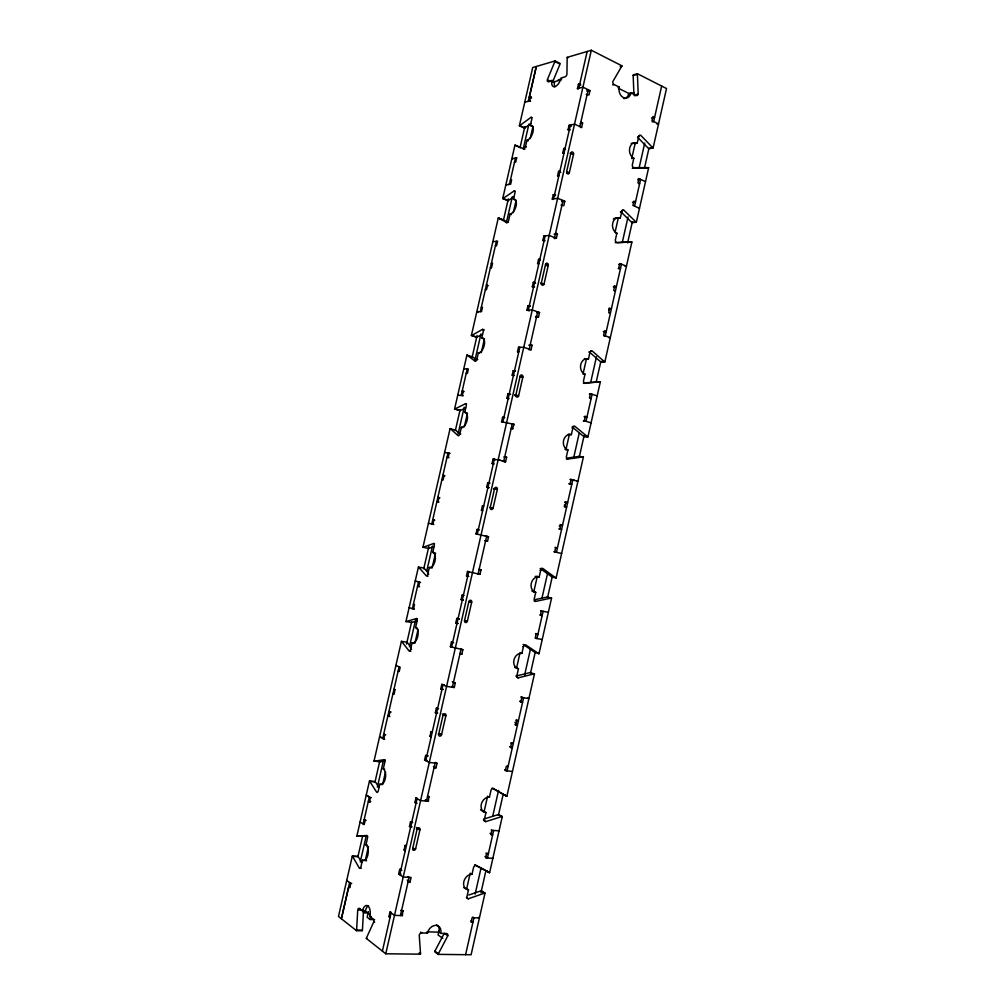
<?xml version="1.0" encoding="UTF-8"?>
<svg xmlns="http://www.w3.org/2000/svg" width="1005" height="1005" viewBox="0 0 1005 1005"><rect width="100%" height="100%" fill="white"/><g stroke="black" fill="none" stroke-linecap="round" stroke-linejoin="round"><path stroke-width="1.5" d="M358.71 909.977L363.534 910.128L362.428 930.153A2.362 1.156 -86.5 0 1 362.328 930.818L356.511 930.693A2.362 1.156 -86.4 0 0 356.612 930.014L357.73 909.94A2.349 1.156 -86.1 0 1 359.288 908.52L360.255 908.558M439.034 930.668L438.067 934.952L442.778 938.331M444.26 933.268L434.901 951.145A2.374 1.784 -59.3 0 0 434.675 951.785L438.18 954.373L471.106 954.75L485.013 893.106A2.312 1.746 -62.3 0 0 484.473 893.169L468.343 898.784A2.337 1.771 -61.7 0 1 466.998 896.485L468.506 889.827L466.697 888.671L470.214 873.157M468.506 889.827A8.166 6.218 -62.1 0 1 463.782 881.737A8.166 6.218 -62.1 0 1 472.011 874.275L473.518 867.617A2.324 1.771 -62.6 0 1 475.855 865.506L489.134 872.541A2.312 1.746 -63.1 0 0 489.623 872.667L502.286 816.55A2.286 1.759 -64.9 0 0 501.746 816.6L485.779 821.613A2.312 1.784 -64.4 0 1 484.448 819.238L485.955 812.605L484.121 811.613L487.613 796.148M523.102 644.431L534.71 652.232A2.224 1.771 -72.4 0 0 535.188 652.408L539.019 653.702L551.557 598.138A2.236 1.771 -75.1 0 0 551.042 598.126L535.527 601.417A2.249 1.809 -74.8 0 1 534.245 598.88L535.74 592.297L533.806 591.769L537.273 576.468L539.208 576.958L540.69 570.388A2.249 1.796 -76.4 0 1 542.939 568.579L555.627 577.775A2.224 1.771 -76.4 0 0 556.104 577.976L583.415 456.936L578.905 456.408L567.536 458.041M583.415 456.936A2.224 1.771 -82.7 0 0 582.9 456.886L567.687 459.084A2.236 1.796 -82.8 0 1 566.443 456.408L567.926 449.876L565.928 449.65L569.37 434.436L571.368 434.637L572.837 428.105A2.236 1.784 -84.3 0 1 575.061 426.447L587.46 436.66A2.224 1.759 -84 0 0 587.925 436.899L600.337 381.875A2.224 1.759 -86.5 0 0 599.834 381.8L583.428 383.357M583.289 372.842L586.43 358.948L588.453 358.999L589.922 352.491A2.249 1.771 -88.1 0 1 592.121 350.908L604.382 361.649A2.224 1.746 -87.7 0 0 604.847 361.901L631.881 242.054A2.249 1.721 87.5 0 0 631.391 241.941L615.236 242.62M615.098 232.13L618.213 218.324L620.299 218.072L621.756 211.615A2.274 1.734 86 0 1 623.917 210.183L635.914 221.917A2.249 1.709 86.6 0 0 636.366 222.206L648.652 167.722A2.261 1.696 84.9 0 0 648.162 167.596L632.849 167.684M631.718 158.589L635.11 143.577L637.22 143.175L638.678 136.73A2.286 1.709 83.6 0 1 640.826 135.374L652.66 147.647A2.261 1.683 84.2 0 0 653.112 147.949L666.516 88.528L637.497 73.754L633.238 74.847A2.324 1.721 81.4 0 0 633.163 75.501L633.941 95.123M485.955 812.605A8.065 6.256 -64.9 0 1 481.295 804.276A8.065 6.256 -64.9 0 1 489.46 797.103L490.955 790.47A2.299 1.784 -65.5 0 1 493.267 788.435L506.394 796.035A2.274 1.759 -65.9 0 0 506.884 796.186L534.459 673.94L530.112 672.571L515.791 676.114M539.019 653.702A2.236 1.771 -72.4 0 1 538.542 653.526L525.703 644.883A2.261 1.796 -72.3 0 0 523.429 646.768L521.934 653.363A7.914 6.319 -71.5 0 0 513.919 660.009A7.914 6.319 -71.5 0 0 518.454 668.752L516.972 675.347A2.261 1.796 -70.8 0 0 518.266 677.835L533.931 673.953A2.249 1.771 -71.2 0 1 534.459 673.94M588.453 358.999A7.852 6.231 -87.5 0 0 580.727 364.576A7.852 6.231 -87.5 0 0 585.023 374.187L583.553 380.694A2.236 1.784 -86.7 0 0 584.784 383.42M620.299 218.072A7.94 6.105 86.5 0 0 612.698 223.148A7.94 6.105 86.5 0 0 616.894 233.173L615.424 239.642A2.261 1.746 87 0 0 616.618 242.481M637.22 143.175A8.015 6.03 83.9 0 0 629.695 147.986A8.015 6.03 83.9 0 0 633.828 158.212L632.371 164.669A2.286 1.721 84.4 0 0 633.552 167.571M475.139 894.111L481.119 867.604M492.689 816.374L498.555 790.382M524.597 675.096L530.426 649.268M541.946 598.251L547.411 574.018M573.541 458.355L579.307 432.778M590.714 382.252L596.468 356.762M622.334 242.243L628.05 216.917M639.017 168.375L644.708 143.137M492.865 858.333L485.616 857.881L486.608 853.471L485.993 853.107M490 833.371L492.651 834.853L490.842 834.715L491.834 830.306L491.219 829.967M509.598 746.602L512.299 747.821L510.502 747.607L511.495 743.21L510.867 742.934M514.962 722.319A1.696 0.992 -82.8 0 1 515.527 724.354L517.412 725.158L515.628 724.919L516.62 720.535L515.992 720.271M519.874 701.063L522.6 702.156L520.829 701.892L521.809 697.508L521.18 697.256M535.539 633.665L536.18 633.866L535.2 638.238L542.223 639.507M540.715 610.751L541.356 610.94L540.376 615.299L542.135 615.638L539.986 615.01M560.388 525.326A1.671 0.992 -76.3 0 0 560.589 524.748L562.561 525.125L560.828 524.698L559.848 529.045L561.581 529.472L558.742 528.906M564.257 506.47L564.911 506.595L565.89 502.249L567.624 502.688L564.772 502.211M569.395 483.694L570.061 483.794L571.041 479.448L577.913 481.307L576.908 481.156M583.616 420.706L584.294 420.768L585.262 416.434L586.97 416.962L584.068 416.736M597.184 395.907L590.387 393.734L589.42 398.055L591.116 398.596M608.729 310.181A1.683 0.98 -69.3 0 0 609.294 309.038L611.354 308.975L609.671 308.347L608.691 312.656L610.374 313.271L609.696 313.284M613.377 286.915L616.366 286.752L614.683 286.111L613.716 290.407L615.387 291.048M645.512 181.616L638.941 178.664L637.974 182.935L639.632 183.676L638.929 183.789M465.604 954.687L473.933 917.804L472.727 917M493.643 830.444L487.425 857.994L485 856.562M536.959 638.552L543.115 611.279M574.483 480.377L572.762 479.913L556.431 552.298L553.818 551.707M634.557 206.151L640.587 179.405L637.786 179.845M661.667 86.053L653.652 121.567L652.22 121.869M480.955 892.691L485.792 871.272M498.43 815.306L503.241 793.95M530.565 672.91L535.351 651.705M547.511 597.799L552.285 576.656M579.332 456.798L584.068 435.793M596.116 382.415L600.839 361.486M627.635 242.795L632.321 221.992M644.582 167.659L648.928 148.401M360.28 861.863L366.147 836.248M377.365 787.116L383.546 760.082M409.437 646.805L415.58 619.934M426.698 571.292L432.477 545.991M458.117 433.808L464.209 407.201M474.875 360.506L480.943 333.974M506.369 222.746L512.299 196.779M523.341 148.489L528.906 124.13M378.872 787.317L375.368 781.865A2.236 1.131 -83.4 0 0 375.091 781.601L369.463 781.061L356.875 836.047A2.261 1.118 -84.4 0 0 357.19 836.147L366.875 835.494A2.299 1.143 -84.6 0 1 367.428 838.358L365.933 844.904A8.065 3.995 -84.9 0 1 367.843 855.041A8.065 3.995 -84.9 0 1 362.428 860.205L360.933 866.762A2.312 1.131 -85.1 0 1 359.401 868.22L352.567 856.361A2.274 1.106 -84.8 0 0 352.303 856.072L338.484 916.46L341.311 918.696L349.589 882.516M410.919 647.12L407.239 642.446A2.198 1.143 -80.1 0 0 406.95 642.245L401.422 641.328L374.023 761.099A2.236 1.118 -82.8 0 0 374.337 761.174L384.199 759.705A2.261 1.143 -82.9 0 1 384.764 762.456L383.282 768.988A7.952 4.033 -83.3 0 1 385.279 778.724A7.952 4.033 -83.3 0 1 379.79 784.227L378.295 790.772A2.274 1.143 -83.6 0 1 376.749 792.329L369.74 781.325A2.249 1.118 -83.3 0 0 369.463 781.061M401.422 641.328A2.198 1.131 -80.1 0 1 401.711 641.529L409.06 650.938A2.224 1.156 -80.2 0 0 410.656 649.205L412.138 642.71A7.789 4.07 -79.9 0 0 417.753 636.554A7.789 4.07 -79.9 0 0 415.593 627.56L417.075 621.077A2.224 1.156 -79.5 0 0 416.472 618.527L406.296 621.517A2.198 1.131 -79.5 0 1 405.97 621.492L418.419 567.046L423.896 568.164A2.186 1.143 -78.2 0 1 424.185 568.34L427.942 572.599M418.419 567.046A2.186 1.131 -78.2 0 1 418.708 567.222L426.233 575.79A2.211 1.156 -78.3 0 0 427.854 573.956L429.323 567.473A7.739 4.07 -77.9 0 0 435.014 560.991A7.739 4.07 -77.9 0 0 432.778 552.386L434.248 545.916A2.211 1.156 -77.6 0 0 433.62 543.491L423.281 547.273A2.186 1.131 -77.6 0 1 422.942 547.285L450.077 428.658L455.453 430.153A2.173 1.131 -74.6 0 1 455.755 430.278L459.674 433.758M450.077 428.658A2.173 1.131 -74.6 0 1 450.391 428.771L458.23 435.781A2.198 1.156 -74.6 0 0 459.888 433.771L461.358 427.339A7.713 4.045 -74.2 0 0 467.162 420.216A7.713 4.045 -74.2 0 0 464.775 412.339L466.245 405.92A2.198 1.156 -73.9 0 0 465.566 403.683L454.926 408.947A2.186 1.131 -74 0 1 454.574 409.01L466.91 355.092A2.186 1.118 -72.8 0 1 467.225 355.18L475.239 361.36A2.211 1.143 -72.7 0 0 476.91 359.25L478.38 352.843A7.739 4.02 -72.3 0 0 484.259 345.393A7.739 4.02 -72.3 0 0 481.797 337.894L483.254 331.499A2.211 1.143 -72 0 0 482.551 329.376L471.734 335.431A2.186 1.118 -72.2 0 1 471.383 335.519L498.266 218.035A2.211 1.093 -69.6 0 1 498.593 218.072L502.927 219.794M524.698 149.368L515.264 145.185A2.224 1.08 -68.1 0 0 514.937 145.172L502.714 198.575A2.211 1.093 -69.1 0 0 503.078 198.437L514.196 190.925A2.236 1.118 -68.8 0 1 514.937 192.847L513.48 199.216A7.839 3.932 -69.1 0 1 516.093 206A7.839 3.932 -69.1 0 1 510.088 214.065L508.631 220.434A2.236 1.118 -69.4 0 1 506.935 222.708L498.593 218.072M523.781 149.016A2.249 1.106 -67.9 0 0 525.502 146.642L526.947 140.285A7.914 3.869 -67.6 0 0 533.027 131.906A7.914 3.869 -67.6 0 0 530.326 125.487L531.783 119.155A2.261 1.093 -67.4 0 0 531.017 117.334L519.736 125.612A2.236 1.08 -67.7 0 1 519.371 125.788L532.7 67.523L536.205 66.493L528.241 101.342M362.428 860.205L365.305 860.368L368.458 846.549M385.531 771.815L382.641 784.503L379.79 784.227M418.093 629.306L414.927 643.175L412.138 642.71M432.376 566.795L435.529 552.976M464.348 426.849L467.476 413.118L464.775 412.339M481.332 352.466L484.46 338.786L481.797 337.894M513.279 212.645L516.105 200.284L513.48 199.216M530.188 138.627L532.926 126.668L530.326 125.487M368.458 911.61L367.164 917.301L370.054 919.5L374.614 919.625M370.054 919.5L370.707 916.648M390.053 917.477L388.922 916.648L389.965 912.075L390.958 912.1M408.08 881.925L410.04 882.026L411.083 877.44L403.219 877.051L398.646 873.961L399.689 869.388L400.668 869.451M405.241 850.72L404.098 849.991L405.141 845.419L406.12 845.494M411.598 827.19L409.462 826.424L410.505 821.864L412.452 822.015M417.05 803.246L414.914 802.492L415.944 797.945L416.924 798.033M434.072 767.644L435.994 767.845L437.037 763.298L429.286 762.456L424.575 760.031L425.618 755.484L428.03 755.76M431.183 736.753L430.002 736.188L431.045 731.64L431.999 731.766M436.534 713.274L435.341 712.733L436.371 708.198L437.338 708.337M442.916 689.581L440.768 688.94L441.798 684.405L444.185 684.757M459.913 653.953L461.823 654.268L462.853 649.733L450.378 646.692L451.408 642.17L452.363 642.333M457.941 623.54L455.78 622.962L456.81 618.439L459.172 618.879M463.255 600.186L461.094 599.633L462.112 595.123L464.009 595.488M467.702 576.292L466.483 575.953L467.501 571.456L468.443 571.644M476.986 534.145L476.043 533.931L477.074 529.421L478.317 529.698M482.362 510.54L481.42 510.314L482.45 505.829L483.694 506.068M489.033 487.701L486.709 487.111L487.727 482.626L489.912 483.066M492.99 463.808L492.061 463.556L493.091 459.071L500.025 460.252M502.513 422.012L501.583 421.736L502.601 417.263L504.799 417.64M507.852 398.533L506.935 398.256L507.952 393.784L510.615 394.287M513.103 375.455L512.186 375.166L513.203 370.694L515.414 371.033M518.442 352.026L517.525 351.725L518.542 347.265L523.743 347.303L531.055 349.74L532.06 345.28L530.251 344.665M529.258 310.922L526.997 310.118L528.002 305.671L530.225 305.947M533.215 287.091L532.311 286.752L533.328 282.305L534.635 282.229M539.873 259.227L538.554 259.34L537.537 263.787L538.856 263.674M543.743 240.823L542.851 240.471L543.856 236.024L549.195 235.434L556.381 238.298L557.398 233.851L555.602 233.135M553.165 199.455L552.273 199.078L553.278 194.643L555.514 194.819M558.453 176.214L557.561 175.825L558.566 171.403L559.923 171.164M563.654 153.363L562.762 152.974L563.767 148.552L565.124 148.275M568.931 130.173L568.051 129.771L569.056 125.361L574.521 124.13L581.594 127.421L582.599 122.999L580.84 122.17M578.302 89.018L577.423 88.591L578.428 84.181L580.676 84.244M382.39 951.119L391.096 912.892M399.776 874.727L417.113 798.598M425.756 760.634L442.991 684.895M451.584 647.132L468.732 571.782M477.287 534.208L494.347 459.235M502.864 421.861L519.836 347.278M528.303 310.08L545.187 235.886M553.604 198.877L570.413 125.047M578.792 88.239L587.159 51.481M438.18 954.373A2.387 1.784 -59.4 0 1 438.406 953.732L447.79 935.781A2.374 1.784 -60 0 0 446.421 933.494L440.768 933.369A8.367 6.319 -59.6 0 0 435.881 925.341A8.367 6.319 -59.6 0 0 427.439 933.08L421.66 932.954A2.412 1.822 -59 0 0 419.223 935.178L420.517 953.519A2.412 1.822 -58.6 0 1 420.454 954.172L385.757 953.783L591.329 50.25L621.869 65.802A2.362 1.759 80.7 0 1 621.655 66.38L612.874 81.518A2.349 1.759 81.1 0 0 614.093 84.546L619.206 87.083A8.178 6.105 81.6 0 0 623.389 97.611A8.178 6.105 81.6 0 0 631.014 92.95L636.039 95.437A2.324 1.721 82 0 0 638.188 94.118L637.421 74.408A2.324 1.721 81.5 0 1 637.497 73.754M412.691 848.534L417.037 829.452A1.796 1.42 -61.4 0 1 418.897 827.844A1.796 1.42 -61.4 0 1 419.964 829.665L415.63 848.723A1.809 1.42 -60.7 0 1 413.771 850.343A1.809 1.42 -60.7 0 1 412.691 848.534L415.63 848.723M443.004 715.271L438.683 734.253A1.771 1.432 -65.6 0 0 439.738 736.15A1.771 1.432 -65.6 0 0 441.572 734.617L445.893 715.648A1.771 1.432 -66.5 0 0 444.838 713.751A1.771 1.432 -66.5 0 0 443.004 715.271L445.893 715.648L442.288 714.04M464.549 620.575L468.845 601.681A1.746 1.445 -73.1 0 1 470.642 600.249A1.746 1.445 -73.1 0 1 471.684 602.221L467.388 621.09A1.746 1.445 -71.9 0 1 465.579 622.535A1.746 1.445 -71.9 0 1 464.549 620.575L467.388 621.09M520.113 376.234L515.866 394.94A1.734 1.432 -86.4 0 0 516.859 397.05A1.734 1.432 -86.4 0 0 518.618 395.782L522.864 377.114A1.734 1.432 -87.5 0 0 521.871 374.991A1.734 1.432 -87.5 0 0 520.113 376.234L522.864 377.114L520.276 377.013M545.564 264.39L541.331 282.983A1.746 1.407 87.6 0 0 542.298 285.169A1.746 1.407 87.6 0 0 544.044 284L548.265 265.421A1.746 1.407 86.7 0 0 547.285 263.235A1.746 1.407 86.7 0 0 545.564 264.39L548.265 265.421L545.602 265.634M566.657 171.604L570.865 153.099A1.771 1.382 82.4 0 1 572.574 152.031A1.771 1.382 82.4 0 1 573.528 154.293L569.332 172.772A1.771 1.382 83.1 0 1 567.611 173.852A1.771 1.382 83.1 0 1 566.657 171.616L569.332 172.772L566.606 173.249M400.43 915.568L409.123 877.34L407.967 876.574M435.102 763.084L426.459 801.111L425.278 800.445M452.351 687.244L460.956 649.418M478.104 573.956L486.659 536.331M502.45 461.081L503.731 461.257L512.249 423.821M529.233 349.137L537.7 311.889M554.597 237.582L563.014 200.523L561.669 200.724M579.822 126.605L588.214 89.734L586.82 90.086M389.965 912.075L394.5 915.379L402.402 915.618L402.879 910.631M415.944 797.945L420.618 800.596L428.394 801.274L428.846 796.387M441.798 684.405L446.597 686.39L454.26 687.52L455.29 682.985L452.263 681.754M467.501 571.456L479.988 574.358L481.018 569.835L478.945 569.295M485.641 540.841L487.513 541.268L488.531 536.758L476.043 533.931M504.761 456.76L506.608 457.262L505.578 461.76L502.814 461.383M512.424 428.783L514.083 424.361L501.583 421.736M535.64 317.065L538.492 316.99L539.509 312.53L532.248 309.955L526.997 310.118M552.273 199.078L557.649 198.274L564.797 201.276L563.792 205.711L560.991 205.108M577.423 88.591L582.925 87.159L589.96 90.588L588.955 94.998L586.166 94.407M349.715 887.026L348.76 886.975L341.474 918.821L356.511 930.693M363.169 823.974L369.35 796.94L368.32 796.324M382.717 738.499L399.123 666.78M412.414 608.678L418.532 581.908M431.761 524.032L448.004 453.004M461.169 395.468L467.225 368.961M480.34 311.638L496.42 241.301M531.545 98.101L529.396 97.108L536.419 66.431L555.062 60.928L560.225 63.478A2.312 1.118 -66 0 1 560.036 64.106L552.499 82.209M346.725 880.43L350.77 883.382L349.778 887.729L348.76 886.975M365.104 819.716L364.162 819.64L365.192 820.294L364.199 824.628L360.091 822.002M370.343 801.977L369.4 801.89L370.393 797.568L366.247 795.081M384.714 739.152L383.772 739.039L384.764 734.718L383.709 734.19L384.639 734.303M389.89 716.515L388.948 716.389L389.94 712.08L388.872 711.578L390.744 711.816M414.424 609.206L413.507 609.043L414.487 604.746L413.382 604.382L414.311 604.558M419.575 586.706L418.645 586.518L419.625 582.234L415.241 580.928M428.432 523.278L432.879 524.283L433.859 520L434.776 520.213M437.791 501.847L436.886 501.633L438.017 501.847L438.984 497.576L437.866 497.362L439.901 497.802M444.939 475.767L444.034 475.528L443.054 479.8L441.924 479.611L442.828 479.837M447.941 457.501L447.037 457.262L448.167 457.413L449.147 453.155L450.052 453.393M457.727 395.241L462.325 395.543L463.292 391.284L464.184 391.561M508.254 184.518L509.46 184.304L515.465 158.061L516.683 157.81L515.716 162.019L514.497 162.257M524.761 102.246L529.685 100.965L530.64 96.782L531.494 97.184M357.906 856.75L362.717 835.733M374.928 782.317L379.714 761.363M406.535 644.067L411.635 621.768M423.733 568.868L428.808 546.645M455.366 430.492L460.089 409.877M472.061 357.491L477.099 335.469M498.266 218.035L503.48 220.095L508.329 198.877M520.025 147.748L524.874 126.504M555.062 60.928A2.312 1.106 -66.1 0 1 554.873 61.556L547.336 79.722A2.299 1.106 -66.5 0 0 548.127 81.493L548.994 81.908M359.288 908.52L362.428 910.907A8.316 4.095 -86.2 0 1 367.93 905.92A8.316 4.095 -86.2 0 1 369.878 916.535L373.106 918.985A2.399 1.193 -86.5 0 1 373.684 922.062L366.511 937.828A2.412 1.181 -86.8 0 0 366.323 938.431L385.757 953.783M519.371 125.788L524.51 128.1A2.236 1.08 -67.6 0 0 524.886 127.924L530.916 123.527M502.714 198.575L507.914 200.698A2.211 1.093 -69 0 0 508.279 200.56L513.819 196.842M471.383 335.519L476.684 337.265A2.173 1.118 -72.1 0 0 477.036 337.178L482.425 334.188M454.574 409.01L459.926 410.568A2.173 1.131 -74 0 0 460.277 410.505L465.579 407.904M428.394 548.454A2.173 1.143 -77.6 0 0 428.733 548.454L433.896 546.582M468.795 895.053L480.842 890.882A2.312 1.746 -62.2 0 1 481.382 890.807L485.013 893.106M483.455 819.188L498.053 814.628A2.274 1.759 -64.9 0 1 498.593 814.578L502.286 816.55M548.127 81.493L551.996 80.438A8.141 3.957 -66.3 0 0 554.848 86.694A8.141 3.957 -66.3 0 0 561.129 77.925L565.111 76.832A2.349 1.143 -66 0 0 566.933 74.295L567.159 57.951A2.349 1.143 -65.8 0 1 567.235 57.348L591.329 50.25M411.472 622.472A2.186 1.143 -79.5 0 0 411.811 622.484L416.887 621.015M558.202 79.86L561.757 78.892M551.996 80.438L554.584 81.681L561.293 79.86M620.462 66.179L621.869 65.802M620.248 66.77L621.655 66.38M529.396 97.108L530.64 96.782M633.163 75.501L636.705 74.584M586.97 91.342L589.96 90.588M612.686 84.91L614.093 84.546M618.15 87.347L619.206 87.083M623.816 98.653A8.166 6.093 81.6 0 0 628.891 93.465L631.014 92.95M628.477 94.055L634.155 92.686M634.645 94.96L638.188 94.118M634.62 95.776L635.323 95.613M580.3 123.502L582.599 122.999M568.051 129.771L570.287 129.884M580.903 127.572L581.594 127.421M651.529 117.962L654.607 117.309L652.974 116.505L652.019 120.776L658.526 123.942L657.094 124.243M535.577 599.52L547.16 597.071A2.224 1.771 -75.1 0 1 547.675 597.071M516.683 157.81L511.821 158.79L513.027 158.551M638.703 135.801L640.11 135.512M637.974 136.881L638.678 136.73M562.762 152.974L564.119 152.71M570.049 153.263L573.528 154.293M649.117 148.3L652.66 147.647M653.112 147.949L648.853 148.74A2.261 1.683 84.1 0 1 648.413 148.426L637.572 137.233M632.773 158.401L633.828 158.212M557.561 175.825L558.906 175.599M505.842 184.933L510.666 184.103L511.633 179.895L510.414 180.109L511.281 180.473M647.459 167.722L632.271 168.287M645.11 168.312L648.652 167.722M638.238 178.777L638.941 178.664M374.023 761.099L379.965 761.777L384.877 761.049M561.87 201.704L564.797 201.276M632.484 202.269L635.524 201.867L633.866 201.138L632.899 205.435L639.494 208.286M621.831 210.447L623.226 210.271M620.361 211.791L621.756 211.615M632.409 222.319L635.914 221.917M636.366 222.206L632.17 222.683A2.249 1.709 86.5 0 1 631.718 222.406L620.751 211.691M554.031 234.228L557.398 233.851M492.852 241.69L497.626 241.162L496.658 245.383L495.465 245.509L496.332 245.848M554.144 238.537L556.381 238.298M584.533 382.842L600.337 381.875M542.851 240.471L545.074 240.685M615.851 233.273L616.894 233.173M617.409 242.708L630.688 242.017M631.881 242.054L627.71 242.444A2.236 1.721 87.4 0 0 627.221 242.343M618.691 264.416L621.454 264.202L605.274 335.871L603.905 335.884M625.047 266.287L626.442 266.187L619.784 263.536L618.816 267.832L620.487 268.498L618.176 268.662M356.875 836.047L367.704 836.21M540.828 283.021L544.044 284L541.381 284.151M532.311 286.752L534.534 287.015M613.992 286.149L614.683 286.111M608.98 308.372L609.671 308.347M536.645 312.618L539.509 312.53M535.69 316.387L538.492 316.99M603.289 331.587L606.254 331.562L604.558 330.959L603.59 335.268L610.311 337.655L608.942 337.667M528.793 345.255L532.06 345.28M528.869 349.715L531.055 349.74M590.764 350.896L591.443 350.896M589.244 352.479L589.922 352.491M517.525 351.725L518.819 351.737M366.323 938.431L367.302 938.456M600.99 361.574L604.382 361.649M604.847 361.901L600.764 361.813A2.224 1.746 -87.7 0 1 600.312 361.561L589.093 351.763M356.612 930.014L361.461 930.128M427.175 931.849L439.009 932.125L440.768 933.369M373.684 922.062L374.664 922.088M388.922 916.648L389.915 916.673M369.878 916.535L371.335 916.585M362.428 910.907L365.343 910.995L370.305 914.738M363.27 912.816L367.78 912.955M463.77 368.835L468.393 368.998L467.425 373.244L466.257 373.194L467.149 373.471M403.445 911.033L400.618 910.354M583 374.111L585.023 374.187M512.186 375.166L514.397 375.506M350.77 883.382L351.725 883.433M398.646 873.961L401.096 874.086M401.812 870.204L399.689 869.388M360.355 868.27L361.31 868.32M589.721 393.696L590.387 393.734M589.407 394.123L592.096 394.274L586.003 421.283L583.327 421.057M352.303 856.072L357.994 856.398A2.274 1.118 -84.9 0 1 358.257 856.687L361.674 862.579M352.567 856.361L357.315 856.637M463.292 391.284L462.137 391.221L463.029 391.485M514.573 394.865L518.618 395.782L514.736 395.543M404.098 849.991L405.078 850.054M506.935 398.256L509.133 398.621M365.933 844.904L367.365 845.004M486.608 853.471L488.417 853.584L487.814 853.232M409.462 826.424L411.899 826.6M412.64 822.63L410.505 821.864M365.192 820.294L366.147 820.369M491.834 830.306L499.058 830.859M584.596 416.384L585.262 416.434M414.914 802.492L415.882 802.58M370.719 801.462L368.358 801.261L369.4 801.89M370.393 797.568L371.335 797.643M573.051 426.271L574.395 426.396M572.172 428.055L572.837 428.105M427.502 796.538L429.437 796.714M511.934 424.16L514.083 424.361M369.74 781.325L374.438 781.777M584.119 436.333L587.46 436.66M587.925 436.899L583.918 436.497A2.211 1.759 -84 0 1 583.453 436.258L572.096 426.949M383.282 768.988L384.701 769.139M384.199 759.705L385.141 759.805M424.575 760.031L426.987 760.295M512.462 771.451L505.301 770.672L506.294 766.275L508.078 766.476L507.462 766.187M427.753 756.187L425.618 755.484M384.764 734.718L385.694 734.831M380.97 737.042L379.563 736.879L383.772 739.039M430.002 736.188L430.969 736.301M566.355 458.908L567.687 459.084M511.495 743.21L513.291 743.436L512.663 743.147M388.822 716L387.892 715.874L388.948 716.389M503.832 456.911L506.608 457.262M389.94 712.08L390.87 712.206M444.612 452.552L449.147 453.155M435.341 712.733L437.74 713.06M438.532 708.864L436.371 708.198M516.62 720.535L518.404 720.773L516.306 719.894M492.061 463.556L494.259 463.983M393.91 693.777L392.98 693.638L394.048 694.128L395.028 689.819L393.96 689.342L394.89 689.48M570.375 479.36L571.041 479.448M570.124 479.536L572.762 479.913M440.768 688.94L443.155 689.292M521.809 697.508L528.906 698.563L527.638 698.06M568.918 483.82L571.782 484.247L570.061 483.794M453.381 682.697L455.29 682.985M399.073 671.214L398.143 671.076L399.211 671.516L400.191 667.22L395.907 665.448M444.034 475.528L442.904 475.352L443.808 475.579M409.99 651.089L410.919 651.24M410.656 649.205L411.585 649.356M486.709 487.111L488.895 487.563M493.782 488.543L497.337 489.385L493.066 508.153A1.734 1.445 -79.2 0 1 491.282 509.497A1.734 1.445 -79.2 0 1 490.277 507.462L494.548 488.669A1.734 1.445 -80.5 0 1 496.332 487.337A1.734 1.445 -80.5 0 1 497.337 489.385L493.543 488.744M450.378 646.692L451.333 646.856M565.237 502.136L565.89 502.249M453.569 642.76L451.408 642.17M415.593 627.56L416.987 627.798M405.97 621.492L411.811 622.484M416.472 618.527L417.389 618.691M455.78 622.962L458.154 623.389M459.448 619.105L456.81 618.439M536.18 633.866L537.939 634.193L535.803 633.514M489.799 507.374L493.066 508.153L490.553 507.663M560.174 524.572L560.828 524.698M461.094 599.633L462.978 599.998M468.845 601.681L471.684 602.221L469.222 601.48M481.42 510.314L482.664 510.565M418.469 586.367L417.552 586.191L418.645 586.518M541.356 610.94L548.366 612.309M419.625 582.234L420.542 582.423M427.854 573.956L428.771 574.131M427.163 575.966L428.08 576.154M429.323 567.473L432.087 568.051M466.483 575.953L468.833 576.443M479.134 569.446L481.018 569.835M432.778 552.386L434.16 552.687M422.942 547.285L428.733 548.454M433.859 520L432.74 519.761L433.658 519.974M555.011 547.398L557.411 547.951L555.664 547.549L554.685 551.896L561.632 553.491M433.62 543.491L434.537 543.692M485.402 536.054L488.531 536.758M432.879 524.283L433.796 524.484M484.699 540.627L487.513 541.268M477.074 529.421L479.41 529.974M438.017 501.847L438.921 502.073M482.45 505.829L483.38 506.055M541.645 568.265L542.298 568.428M540.037 570.224L540.69 570.388M556.104 577.976L552.21 576.996A2.211 1.771 -76.4 0 1 551.732 576.795L540.137 568.403M564.911 506.595L566.644 507.035L564.672 506.683A1.671 0.992 -75.7 0 0 564.383 505.063M487.727 482.626L489.586 483.104M448.167 457.413L449.072 457.652M503.731 461.257L505.578 461.76L498.166 459.75M493.091 459.071L495.402 459.7M477.915 573.792L479.988 574.358M547.16 597.071L551.557 598.138M459.888 433.771L460.793 434.022M461.358 427.339L462.702 427.715M534.245 601.065L535.527 601.417M511.231 428.306L513.065 428.846M455.818 409.211L460.277 410.505M502.601 417.263L503.53 417.54M465.566 403.683L466.471 403.947M462.325 395.543L463.217 395.807M462.112 595.123L463.343 595.488M584.294 420.768L591.103 422.841M507.952 393.784L510.239 394.488M466.91 355.092L472.224 356.788A2.173 1.131 -72.7 0 1 472.538 356.875L476.546 359.953M513.203 370.694L515.037 371.285M476.91 359.25L477.802 359.539M478.38 352.843L479.712 353.27M472.626 335.72L477.036 337.178M518.542 347.265L519.447 347.567M482.551 329.376L484.335 329.967M409.148 607.585L413.507 609.043M522.788 646.554L523.429 646.768M521.934 653.363L520.037 652.71L516.557 668.074L518.454 668.752M478.154 312.203L476.822 311.751L481.521 311.6L482.488 307.367L481.307 307.404L482.186 307.718M486.294 289.767L485.415 289.453L486.596 289.39L487.563 285.156L486.382 285.232L488.141 285.86M528.002 305.671L530.276 306.475M460.818 648.991L462.853 649.733M491.282 267.971L490.402 267.644L491.583 267.544L492.55 263.323L491.357 263.423L492.236 263.75M459.788 653.514L461.823 654.268M533.328 282.305L535.577 283.146M516.997 677.37L518.266 677.835M538.554 259.34L540.351 260.031M521.067 696.792L523.592 697.772L507.098 770.873L504.611 769.679M543.856 236.024L544.76 236.389M520.188 701.641L520.829 701.892M510.088 214.065L511.407 214.593M503.945 198.789L508.279 200.56M451.634 686.453L454.26 687.52M514.196 190.925L515.062 191.289M553.278 194.643L555.514 195.586M515 724.655L515.628 724.919M558.566 171.403L560.79 172.37M514.937 145.172L520.088 147.434A2.224 1.093 -68 0 1 520.414 147.446M525.502 146.642L526.369 147.019M526.947 140.285L528.253 140.863M563.767 148.552L565.551 149.343M520.603 126.002L524.886 127.924M531.017 117.334L531.884 117.736M569.056 125.361L571.255 126.379M529.685 100.965L530.539 101.367M440.378 734.052L441.572 734.617L438.243 734.039M431.045 731.64L432.225 732.205M548.202 80.136L551.644 81.794M551.657 80.89L554.333 82.184M578.428 84.181L580.614 85.249M554.873 61.556L559.169 63.679M618.402 88.264L628.891 93.465M567.235 57.348L568.101 57.775M506.884 796.186L503.166 794.302A2.274 1.759 -65.8 0 1 502.676 794.151L492.211 788.096M503.291 794.465L506.394 796.035M435.253 762.38L437.037 763.298M433.431 766.526L435.994 767.845M488.531 796.626L489.46 797.103M474.724 864.627L485.478 870.343A2.299 1.746 -63 0 0 485.98 870.456M498.053 814.628L501.131 816.261M483.744 820.495L485.779 821.613M507.965 222.444L503.794 220.133A2.198 1.106 -69.5 0 0 503.48 220.095M425.454 799.628L428.394 801.274M416.472 827.555L419.964 829.665L416.334 829.024M486.583 870.833L489.623 872.667M486.093 870.707L489.134 872.541M471.106 873.722L472.011 874.275M480.842 890.882L483.87 892.792M405.141 845.419L406.284 846.147M466.345 897.49L468.343 898.784M478.506 917.364L479.41 917.967L472.099 917.741L471.094 922.175L472.928 922.226L470.93 920.882M407.163 880.078L410.04 882.026M444.851 933.695L447.79 935.781M426.56 932.452L427.439 933.08M400.694 914.387L402.402 915.618M420.505 932.112L421.66 932.954M434.901 951.145L437.816 953.305M419.361 952.652L420.517 953.519M419.299 953.305L420.454 954.172M559.634 526.13A1.671 0.992 -76.3 0 1 559.245 526.18M379.965 761.777A2.224 1.131 -82.8 0 1 379.639 761.702M362.868 836.537A2.261 1.118 -84.4 0 1 362.554 836.436M366.586 860.77A8.053 3.995 -84.9 0 1 365.305 860.368M365.343 910.995A8.304 4.108 -86.3 0 1 368.508 905.756M554.798 86.794A8.128 3.957 -66.2 0 1 554.584 81.681M436.673 924.826A8.341 6.306 -59.5 0 1 439.009 932.125M466.697 888.671A8.153 6.206 -62 0 1 463.833 887.603M484.121 811.613A8.04 6.256 -64.8 0 1 482.136 811.022M481.282 810.419A8.04 6.256 -64.8 0 1 480.553 809.641M530.112 672.571A2.236 1.771 -71.1 0 1 530.64 672.559M533.806 591.769A7.852 6.319 -75.6 0 1 531.884 590.94M535.163 576.455A7.852 6.319 -75.6 0 1 537.273 576.468M535.74 592.297A7.864 6.319 -75.6 0 1 531.256 583.327A7.864 6.319 -75.6 0 1 539.208 576.958M515.552 667.797A7.902 6.306 -71.5 0 1 514.623 667.32M578.905 456.408A2.211 1.759 -82.7 0 1 579.408 456.446M565.928 449.65A7.826 6.281 -83.6 0 1 564.961 449.26M568.353 434.248A7.826 6.281 -83.6 0 1 569.37 434.436M567.926 449.876A7.839 6.281 -83.6 0 1 563.554 440.492A7.839 6.281 -83.6 0 1 571.368 434.637M595.777 381.636A2.211 1.746 -86.5 0 1 596.279 381.699M584.395 358.71A7.839 6.231 -87.5 0 1 586.43 358.948M613.339 218.939A7.927 6.105 86.4 0 1 614.243 218.399M615.211 218.06A7.927 6.105 86.4 0 1 618.213 218.324M631.178 143.489A7.99 6.017 83.9 0 1 632.145 143.187M633.137 143.099A7.99 6.017 83.9 0 1 635.11 143.577"/></g></svg>
